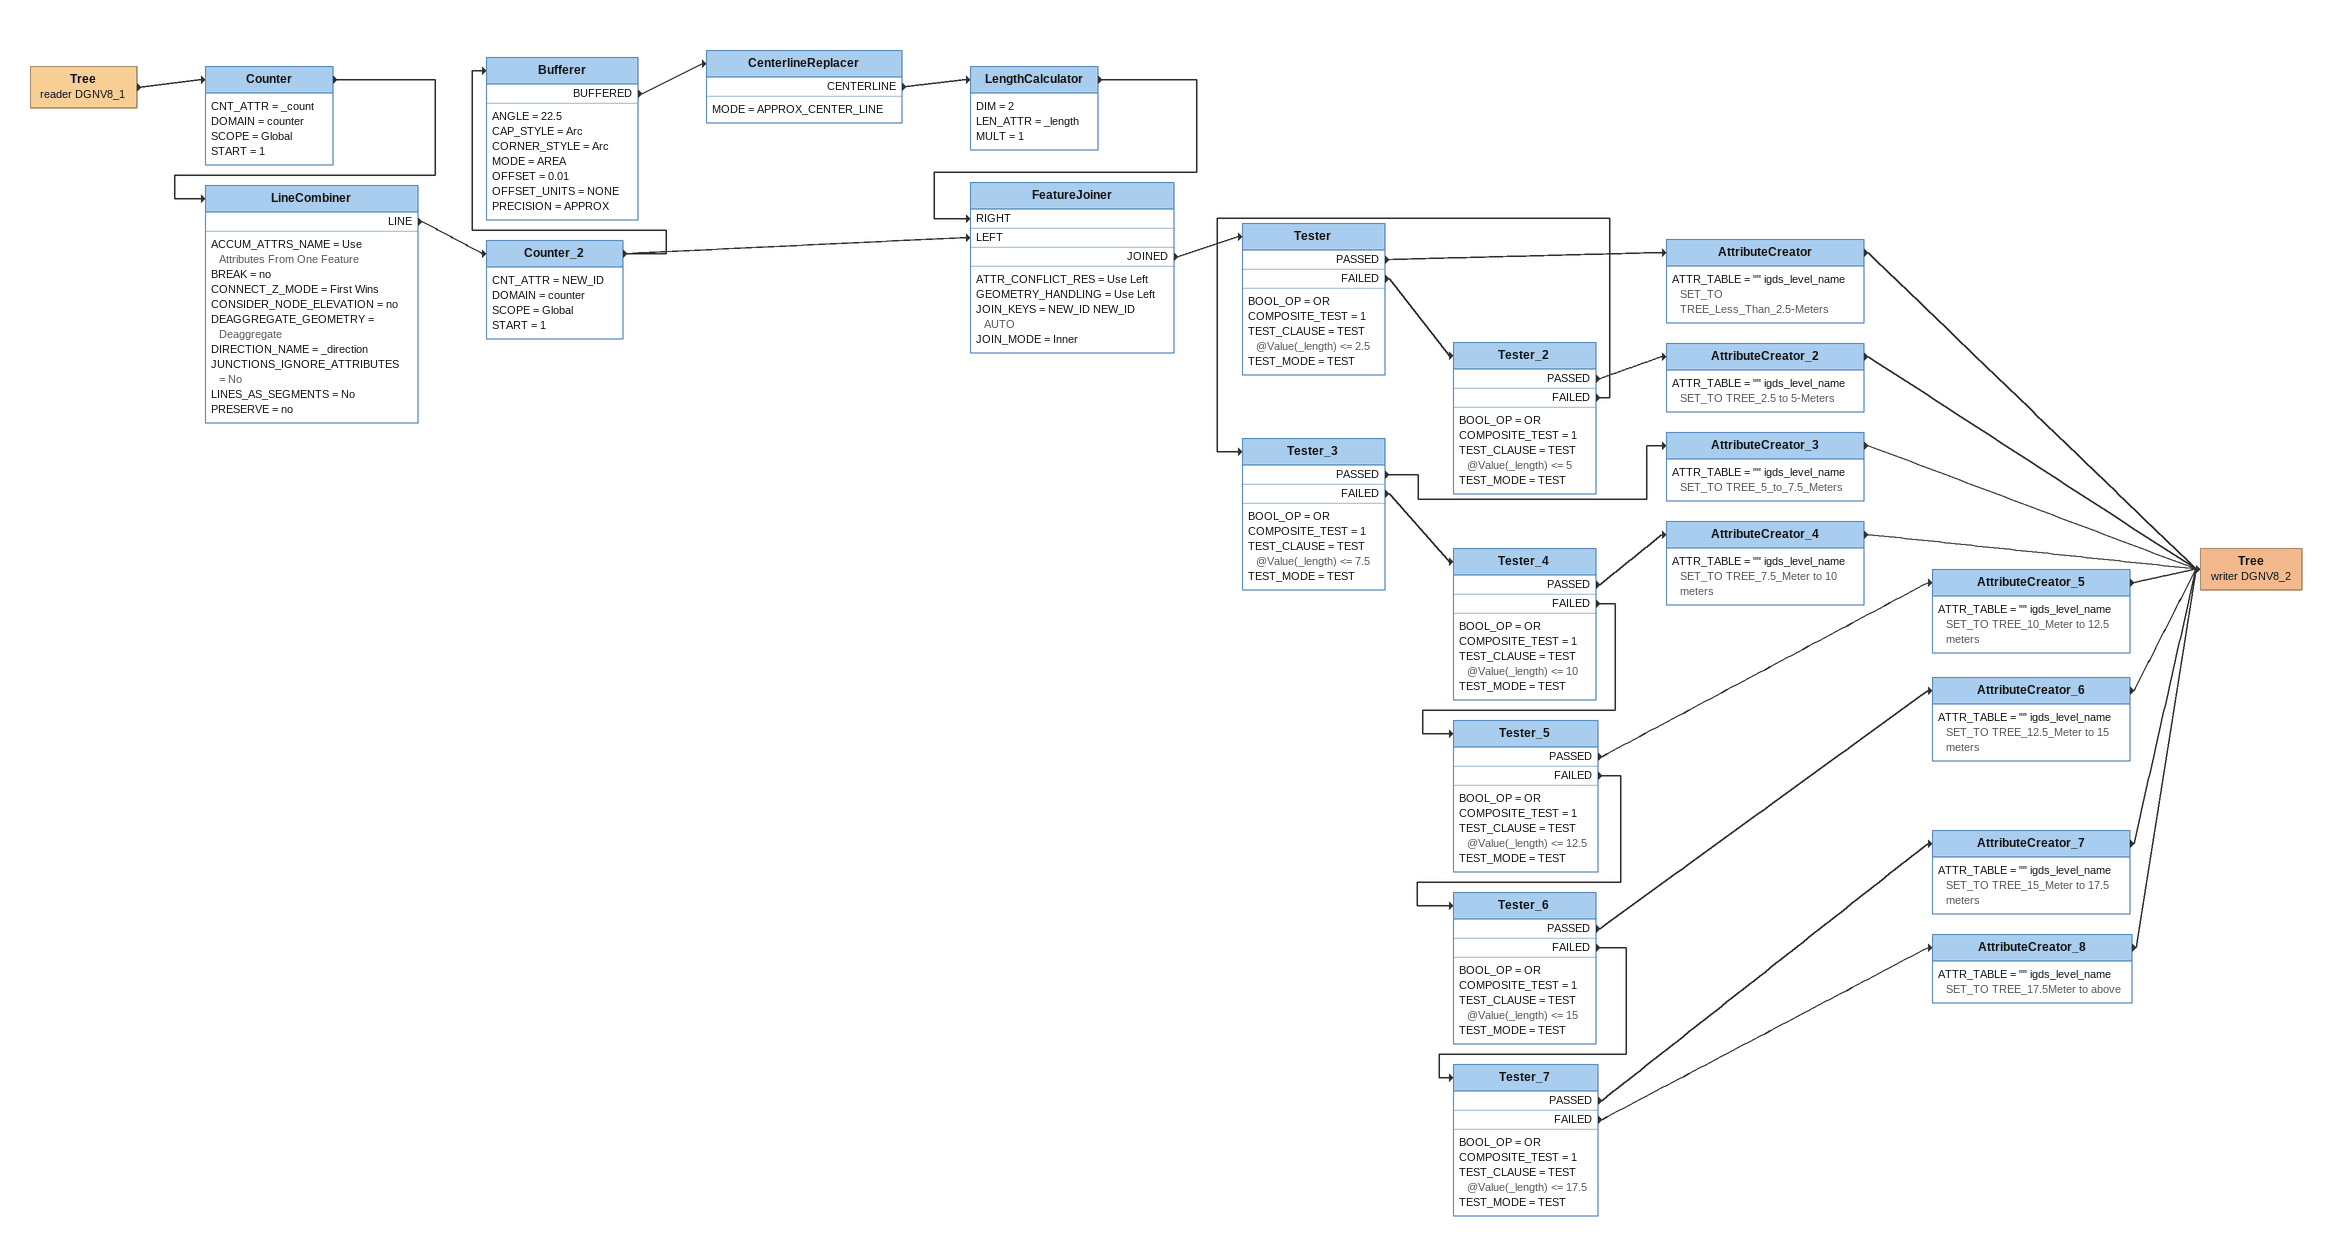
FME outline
Tree (reader DGNV8_1)
    -> Counter
Counter
    CNT_ATTR = _count
    DOMAIN = counter
    SCOPE = Global
    START = 1
    -> LineCombiner
LineCombiner
    ACCUM_ATTRS_NAME = Use Attributes From One Feature
    BREAK = no
    CONNECT_Z_MODE = First Wins
    CONSIDER_NODE_ELEVATION = no
    DEAGGREGATE_GEOMETRY = Deaggregate
    DIRECTION_NAME = _direction
    JUNCTIONS_IGNORE_ATTRIBUTES = No
    LINES_AS_SEGMENTS = No
    PRESERVE = no
    LINE -> Counter_2
Counter_2
    CNT_ATTR = NEW_ID
    DOMAIN = counter
    SCOPE = Global
    START = 1
    -> Bufferer
    -> FeatureJoiner [LEFT]
Bufferer
    ANGLE = 22.5
    CAP_STYLE = Arc
    CORNER_STYLE = Arc
    MODE = AREA
    OFFSET = 0.01
    OFFSET_UNITS = NONE
    PRECISION = APPROX
    BUFFERED -> CenterlineReplacer
CenterlineReplacer
    MODE = APPROX_CENTER_LINE
    CENTERLINE -> LengthCalculator
LengthCalculator
    DIM = 2
    LEN_ATTR = _length
    MULT = 1
    -> FeatureJoiner [RIGHT]
FeatureJoiner
    ATTR_CONFLICT_RES = Use Left
    GEOMETRY_HANDLING = Use Left
    JOIN_KEYS = NEW_ID NEW_ID AUTO
    JOIN_MODE = Inner
    JOINED -> Tester
Tester
    BOOL_OP = OR
    COMPOSITE_TEST = 1
    TEST_CLAUSE = TEST @Value(_length) <= 2.5
    TEST_MODE = TEST
    PASSED -> AttributeCreator
    FAILED -> Tester_2
AttributeCreator
    ATTR_TABLE = "" igds_level_name SET_TO TREE_Less_Than_2.5-Meters
    -> Tree (writer DGNV8_2)
Tester_2
    BOOL_OP = OR
    COMPOSITE_TEST = 1
    TEST_CLAUSE = TEST @Value(_length) <= 5
    TEST_MODE = TEST
    PASSED -> AttributeCreator_2
    FAILED -> Tester_3
AttributeCreator_2
    ATTR_TABLE = "" igds_level_name SET_TO TREE_2.5 to 5-Meters
    -> Tree (writer DGNV8_2)
Tester_3
    BOOL_OP = OR
    COMPOSITE_TEST = 1
    TEST_CLAUSE = TEST @Value(_length) <= 7.5
    TEST_MODE = TEST
    PASSED -> AttributeCreator_3
    FAILED -> Tester_4
AttributeCreator_3
    ATTR_TABLE = "" igds_level_name SET_TO TREE_5_to_7.5_Meters
    -> Tree (writer DGNV8_2)
Tester_4
    BOOL_OP = OR
    COMPOSITE_TEST = 1
    TEST_CLAUSE = TEST @Value(_length) <= 10
    TEST_MODE = TEST
    PASSED -> AttributeCreator_4
    FAILED -> Tester_5
AttributeCreator_4
    ATTR_TABLE = "" igds_level_name SET_TO TREE_7.5_Meter to 10 meters
    -> Tree (writer DGNV8_2)
Tester_5
    BOOL_OP = OR
    COMPOSITE_TEST = 1
    TEST_CLAUSE = TEST @Value(_length) <= 12.5
    TEST_MODE = TEST
    PASSED -> AttributeCreator_5
    FAILED -> Tester_6
AttributeCreator_5
    ATTR_TABLE = "" igds_level_name SET_TO TREE_10_Meter to 12.5 meters
    -> Tree (writer DGNV8_2)
Tester_6
    BOOL_OP = OR
    COMPOSITE_TEST = 1
    TEST_CLAUSE = TEST @Value(_length) <= 15
    TEST_MODE = TEST
    PASSED -> AttributeCreator_6
    FAILED -> Tester_7
AttributeCreator_6
    ATTR_TABLE = "" igds_level_name SET_TO TREE_12.5_Meter to 15 meters
    -> Tree (writer DGNV8_2)
Tester_7
    BOOL_OP = OR
    COMPOSITE_TEST = 1
    TEST_CLAUSE = TEST @Value(_length) <= 17.5
    TEST_MODE = TEST
    PASSED -> AttributeCreator_7
    FAILED -> AttributeCreator_8
AttributeCreator_7
    ATTR_TABLE = "" igds_level_name SET_TO TREE_15_Meter to 17.5 meters
    -> Tree (writer DGNV8_2)
AttributeCreator_8
    ATTR_TABLE = "" igds_level_name SET_TO TREE_17.5Meter to above
    -> Tree (writer DGNV8_2)
Tree (writer DGNV8_2)
